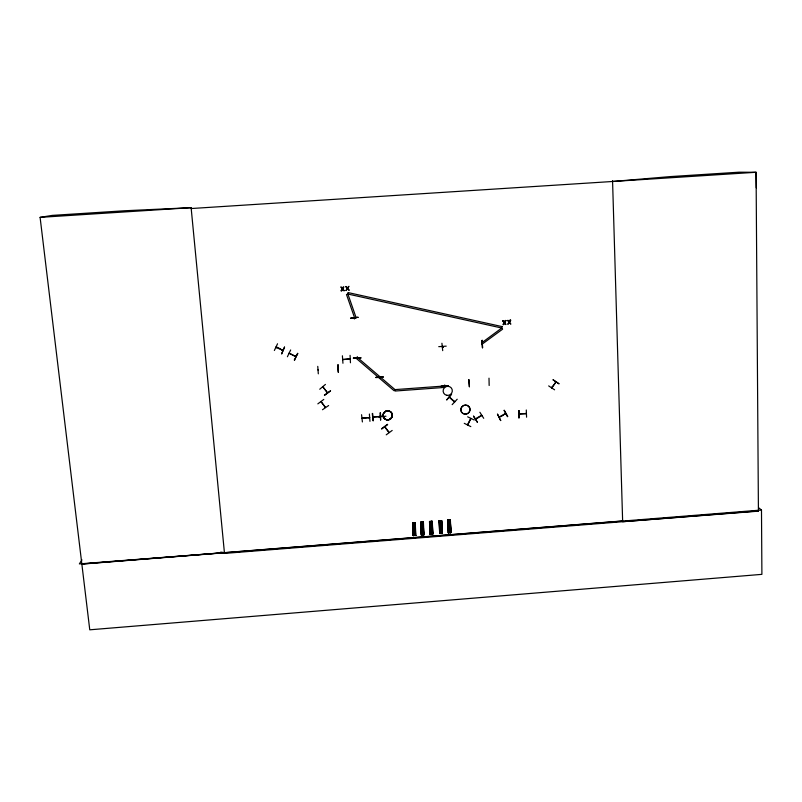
<?xml version="1.0" encoding="UTF-8"?>
<svg xmlns="http://www.w3.org/2000/svg" width="802" height="802" viewBox="0 0 802 802"><rect width="100%" height="100%" fill="white"/><g stroke="black" fill="none" stroke-linecap="round" stroke-linejoin="round"><path stroke-width="1.2" d="M324.379 395.085L330.534 390.875M322.494 409.732L328.63 405.531M327.427 392.659L322.865 386.835L327.366 392.669M325.271 407.346L320.93 401.461M325.462 407.105L325.021 406.654M324.81 406.804L325.211 407.526M323.777 399.426L317.833 403.867M449.21 397.261L454.574 402.053L454.273 401.311M319.737 389.241L325.432 384.419M354.534 318.745L354.434 317.933M379.827 378.083L379.747 377.501M382.424 416.248L382.023 415.777M318.304 373.832L317.762 366.364M318.103 369.802L318.384 370.323L318.364 369.792M442.373 346.504L442.674 347.316L442.634 346.494M470.814 426.614L464.268 423.326M354.183 318.033L354.233 318.785M382.444 416.449L382.353 415.637M481.02 415.346L481.852 415.416L481 415.456M442.694 347.206L442.303 346.404M444.93 385.772L444.92 385.211M551.866 387.927L551.997 387.015M297.552 353.301L294.625 360.178M505.37 413.341C503.836 415.205 498.924 417.962 499.205 416.839M505.471 413.371L505.11 414.063L505.571 413.451M338.043 368.369L338.143 368.699M295.848 356.288L295.066 356.449L295.958 356.419M295.687 356.619L289.111 353.171M294.254 360.008L297.883 353.471M348.198 292.54L347.898 294.043L356.178 317.863L354.785 318.334L346.494 294.524L347.898 294.043L501.761 328.018L502.603 329.171L482.403 343.968M384.569 426.754L388.97 432.599M290.655 349.963L287.407 356.75M482.483 344.058L481.631 342.905L501.761 328.018L502.012 326.524M284.51 347.086L281.592 353.993L284.55 347.116M467.476 424.759L470.714 418.534M276.49 347.657C274.735 345.211 284.971 351.697 282.124 350.334M276.6 347.627L275.908 347.296M277.542 343.767L274.364 350.484M276.229 346.955L275.948 347.386L282.895 350.334M362.213 418.203L362.945 417.992M372.92 417L373.732 416.829M380.148 416.208L380.228 416.278M342.785 359.396L350.203 358.935M442.514 346.815L443.356 347.015L442.363 347.176M282.013 350.203L282.815 350.294M519.054 414.063L526.312 413.441M482.202 344.329L482.092 343.817M344.289 290.635L342.624 289.171L341.782 290.845C339.537 291.858 344.619 285.512 341.171 290.845M347.456 288.048L348.93 286.294L347.827 288.459L349.221 290.344L347.547 288.83L346.103 290.555L347.196 288.469L345.772 286.514L347.456 288.048L346.354 286.514M346.103 290.514L347.196 288.469M555.435 382.233L555.756 381.602M504.318 322.173L505.2 320.539C507.576 319.627 502.242 325.812 505.801 320.499M502.704 320.71L504.047 322.594L502.934 324.64L503.586 324.65C503.836 320.339 506.854 327.076 504.388 322.985M510.022 320.198L509.2 321.893L510.082 320.249C512.368 319.286 507.054 325.492 510.623 320.158L510.082 320.249M554.603 389.812L548.668 385.902M467.646 416.809L474.193 419.977M758.652 507.766L761.489 510.022L761.9 574.352L89.764 629.811L40.1 217.362L52.23 215.397L124.841 210.746L191.117 207.678L191.207 208.53L756.075 172.28L756.286 187.798M81.964 559.876L79.358 563.906L224.42 552.638L220.72 552.107M499.105 416.98L505.641 413.481M504.919 413.601L505.039 413.772M551.515 387.486L551.866 387.857L556.047 381.932L551.616 387.787M558.964 383.817L552.939 379.697L558.924 383.717M362.865 417.922L362.233 418.454L369.612 417.471M379.567 416.338L380.278 416.679L373.07 416.95M350.113 358.835L342.785 359.677M442.524 346.705L443.135 346.965M526.092 413.281L526.353 413.782L519.094 413.832M394.995 389.612L394.043 390.694L356.429 358.524L357.391 357.431L394.995 389.612L444.468 386.003L444.549 387.426L395.095 391.035L394.965 389.501M452.158 404.639L457.2 399.226M444.589 385.171L444.498 385.612M477.32 422.193L473.581 416.158M324.599 395.366L330.514 390.845M473.491 416.198L477.401 422.253M381.511 428.739L387.436 424.318M386.233 434.824L392.178 430.443M500.669 420.559L497.451 414.022L500.699 420.529M479.877 412.258L483.716 418.313M476.067 418.844L475.426 419.105L475.977 418.564M481.651 415.246L475.436 418.814M481.852 415.456L475.596 419.336M504.298 410.253L507.796 416.509M289.241 353.311L295.868 356.499M504.027 410.393L507.455 416.709M449.972 519.886L450.133 532.638L449.701 519.957L450.373 519.967L450.975 532.578L450.173 519.927L447.586 520.147L448.208 532.769L449 532.708L448.057 520.117M448.408 520.097L447.606 520.147L448.428 520.087L448.98 532.708L448.188 532.759L450.774 532.528M439.656 533.44L442.443 533.26L441.631 533.32L440.98 520.698L441.802 520.648L442.383 533.27L441.772 533.27L441.02 520.698M430.143 534.202L430.945 534.142L430.323 521.511L429.641 521.511L432.057 521.35L432.9 534.012M429.531 521.571L430.123 534.202L432.699 533.962M430.123 534.202L430.955 534.142M432.088 534.082L432.89 534.022L432.268 521.39L431.586 521.38L432.067 534.082L431.857 521.32M423.987 534.723L423.396 522.092L420.599 522.272L421.271 534.904L424.047 534.723L423.195 534.784L422.544 522.152L423.366 522.102M420.639 522.282L421.451 522.212L422.042 534.854L421.291 534.904L423.847 534.663L423.015 522.122M420.95 522.152L421.571 534.884L422.093 534.844L421.441 522.222M413.421 535.536L412.779 522.804L414.824 522.663L415.065 535.425L415.887 535.375L413.1 535.556L412.599 522.854L415.225 522.734L415.837 535.375M415.516 535.395L415.195 522.744L414.413 522.804M450.173 519.927L449.551 520.027M413.571 535.515L413.281 522.864L412.609 522.874M441.451 520.668L441.19 520.658M439.676 520.719L439.035 520.819L439.697 533.44L440.498 533.38L439.887 520.759L440.278 533.37M439.666 520.749L440.488 533.38M431.586 521.38L432.238 521.4L431.456 521.46L432.398 534.062M481.581 343.847L482.233 343.968M423.386 534.733L424.017 534.723M449.03 532.708L447.937 520.027M450.173 532.638L450.965 532.588L450.143 532.638L449.701 519.957L450.453 532.618M481.661 343.948L482.273 344.248M413.271 522.864L412.599 522.854L413.16 535.546L413.942 535.495M415.085 535.435L415.867 535.375M423.255 534.784L422.724 522.082L423.386 522.092M429.501 521.581L430.263 534.162M430.093 521.5L430.594 534.172M518.834 417.822L518.874 410.584L518.854 417.812M362.394 421.952L361.572 414.714M373.09 420.749L372.278 413.511M441.922 343.256L442.704 350.644M612.588 181.493L670.372 176.59L739.043 172.189L756.075 172.28L758.421 510.894L224.49 553.41L191.117 207.678M81.914 563.976L622.633 520.949M81.834 564.117L761.489 510.022M380.479 412.88L380.609 420.178L380.068 412.829M373 416.99L380.258 416.428M369.632 417.621L368.83 417.942L369.481 417.782M369.562 417.631L362.344 417.962M526.583 417.19L526.282 409.992M758.421 511.165L622.653 521.711L612.558 180.65M507.526 320.379L508.929 322.304L507.806 324.349L509.21 322.645L510.864 324.138L509.481 322.234M505.26 320.589L505.851 320.549M505.41 324.459L506.042 324.469L504.658 322.574M439.446 521.982L441.481 521.841M447.827 521.37L450.233 521.2M421.02 523.435L423.065 523.295M429.712 522.804L432.128 522.633M439.275 522.042L441.691 521.881M412.669 524.147L415.095 523.977M420.839 523.505L423.266 523.335M448.077 526.864L450.493 526.703M415.386 529.48L412.96 529.651M439.596 528.819L442.002 528.608M423.606 530.112L421.19 530.282M430.042 529.581L432.448 529.36M450.614 529.119L448.198 529.28M439.656 529.962L442.062 529.741M423.667 531.255L421.25 531.415M448.258 530.563L450.654 530.343M430.173 531.997L432.589 531.826M413.16 533.35L415.566 533.129M421.321 532.698L423.727 532.478M450.714 531.245L448.298 531.415M430.213 532.849L432.619 532.638M439.767 532.097L442.163 531.876M413.21 534.202L415.616 533.982M423.777 533.39L421.361 533.551M441.08 386.183L448.478 385.662M441.09 386.514L448.498 386.023M378.584 416.86L385.983 416.228M446.213 346.143L438.734 346.664M442.463 346.965L443.275 347.025M482.273 340.399L482.513 347.807L482.122 340.359M357.241 356.97L356.98 357.622M353.431 358.223L360.94 357.732M353.431 358.183L360.96 358.053L353.421 358.063M342.945 363.266L342.394 355.787M350.454 362.775L350.073 355.346M375.857 377.291L383.326 376.8M375.877 377.602L383.346 377.181M40.1 217.362L191.227 207.668M489.16 385.491L488.999 378.173M468.839 379.637L469.411 386.935L468.849 379.627M338.083 364.98L338.404 372.389L338.063 364.97M467.696 425.04L470.995 418.393M369.381 414.032L369.963 421.351M321.081 401.672L325.472 407.336M413.241 522.864L413.632 535.515L413.11 535.556M432.529 534.042L432.088 521.38M372.96 417.291L373.05 416.769M447.967 520.117L448.358 532.688M420.98 522.242L421.311 534.904M439.827 533.37L439.386 520.698M430.283 534.132L429.812 521.46M482.213 340.399L482.513 347.807M413.281 535.485L412.9 522.884M348.208 292.6L502.102 326.604M389.211 432.448L384.77 426.604M357.261 357.131L357.321 357.602M504.047 322.594L502.764 320.76M454.644 401.652L454.153 401.281M518.874 410.584L519.235 417.792M344.299 290.675C340.84 290.033 345.171 286.484 343.396 286.715L342.534 288.389L340.84 286.885L342.264 288.81M454.714 401.782L449.331 396.91M342.624 289.211L343.717 290.715M503.265 320.67L504.378 322.224M508.087 320.339L509.2 321.893M432.388 528.087L429.982 528.297M415.436 530.713L413.03 530.934M379.456 377.311L379.526 378.183M387.667 424.629L381.742 429.04M372.649 413.411L373.201 420.759M337.883 364.93L338.404 372.318M421.24 522.172L421.782 534.874M414.554 522.724L415.105 535.425M431.205 521.36L430.473 521.41M430.113 521.47L430.895 534.152M422.995 522.012L423.576 534.754L422.915 522.132M441.04 520.698L441.611 533.32M439.717 533.44L439.205 520.749L441.631 520.598L442.223 533.24L441.421 520.558M450.213 519.947L450.924 532.588M449.32 519.927L448.589 519.977M448.228 520.047L448.719 532.728M413.672 530.062C414.454 531.997 415.175 528.538 413.672 530.062M421.832 529.41C422.604 531.345 423.336 527.896 421.832 529.41M430.684 528.708C431.456 530.643 432.198 527.195 430.684 528.708M440.238 527.957C441.01 529.891 441.752 526.443 440.238 527.957M448.779 527.275C449.541 529.21 450.293 525.761 448.779 527.275M451.546 394.163L446.784 399.847L451.546 394.163M439.877 520.769L439.075 520.819L439.857 520.769M441.942 527.325L439.526 527.495L441.952 527.375M423.526 528.789L421.11 528.949L423.546 528.839M450.534 527.927L448.128 528.097L450.554 527.977M432.509 530.503L430.093 530.663L432.509 530.503M415.506 531.846L413.08 532.017L415.506 531.846M442.123 531.024L439.707 531.185L442.133 531.074M358.053 317.291L350.524 318.183L358.053 317.321M446.784 395.306A4.622 4.521 -27 0 0 452.097 389.351A4.622 4.521 -27 0 0 444.298 387.877A4.622 4.521 -27 0 0 446.784 395.306M464.488 414.063A4.601 4.491 -27.7 0 0 469.782 408.138A4.632 4.511 -27.7 0 0 462.002 406.664A4.632 4.511 -27.7 0 0 464.478 414.083A4.632 4.511 -27.7 0 0 469.812 408.128A4.601 4.491 -27.7 0 0 462.022 406.684A4.601 4.491 -27.7 0 0 464.488 414.063M385.632 419.456A4.622 4.521 -12.5 0 0 392.278 415.045A4.622 4.521 -12.5 0 0 385.09 411.576A4.642 4.541 -12.5 0 0 385.612 419.446A4.642 4.541 -12.5 0 0 392.298 415.005A4.642 4.541 -12.5 0 0 385.08 411.586A4.622 4.521 -12.5 0 0 385.622 419.396A4.622 4.521 -12.5 0 0 392.258 414.985A4.611 4.511 -12.5 0 0 385.1 411.586A4.611 4.511 -12.5 0 0 385.622 419.386A4.611 4.511 -12.5 0 0 392.248 414.985A4.622 4.521 -12.5 0 0 385.11 411.647A4.622 4.521 -12.5 0 0 385.632 419.456"/></g></svg>
